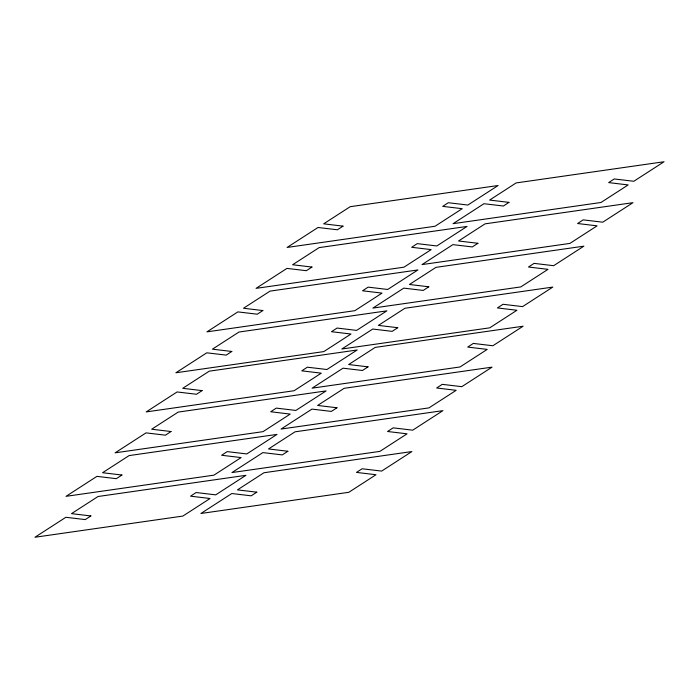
<?xml version="1.0" encoding="UTF-8"?>
<svg xmlns="http://www.w3.org/2000/svg" width="699" height="699" viewBox="0 0 699 699"><rect width="100%" height="100%" fill="white"/><g stroke="black" fill="none" stroke-linecap="round" stroke-linejoin="round"><path stroke-width="1.05" d="M343.026 226.135L337.434 229.788L318.019 227.481L287.114 247.446L435.023 226.258L462.222 208.695L442.703 206.371L448.295 202.719L467.867 205.043L498.107 185.515L350.199 206.694L323.663 223.837L343.026 226.135M311.955 267.053L306.372 270.705L286.957 268.399L256.052 288.364L403.961 267.175L431.161 249.613L411.641 247.289L417.233 243.636L436.805 245.961L467.046 226.432L319.137 247.612L292.601 264.755L311.955 267.053M262.859 310.557L257.267 314.201L237.861 311.894L206.948 331.859L354.856 310.679L382.056 293.108L362.545 290.793L368.128 287.14L387.7 289.465L417.941 269.936L270.032 291.116L243.505 308.25L262.859 310.557M231.797 351.466L226.205 355.118L206.799 352.812L175.886 372.777L323.794 351.597L350.994 334.026L331.483 331.71L337.067 328.058L356.639 330.382L386.879 310.845L238.971 332.034L212.444 349.168L231.797 351.466M202.081 390.61L196.498 394.262L177.083 391.956L146.178 411.921L294.078 390.732L321.287 373.161L301.767 370.846L307.359 367.193L326.931 369.518L357.172 349.989L209.263 371.169L182.727 388.312L202.081 390.61M508.968 202.369L503.376 206.022L483.97 203.715L453.057 223.68L600.965 202.492L628.165 184.929L608.654 182.605L614.238 178.953L633.81 181.277L664.05 161.749L516.142 182.928L489.606 200.071L508.968 202.369M171.019 431.528L165.436 435.18L146.021 432.873L115.117 452.838L263.016 431.65L290.225 414.079L270.705 411.763L276.297 408.111L295.86 410.435L326.11 390.907L178.201 412.087L151.666 429.221L171.019 431.528M121.923 475.023L116.331 478.675L96.925 476.369L66.012 496.334L213.92 475.154L241.12 457.583L221.609 455.259L227.192 451.615L246.764 453.939L277.005 434.402L129.097 455.591L102.57 472.725L121.923 475.023M477.906 243.287L472.314 246.939L452.908 244.633L421.995 264.598L569.903 243.409L597.103 225.847L577.584 223.523L583.176 219.87L602.748 222.195L632.988 202.666L485.08 223.846L458.544 240.989L477.906 243.287M428.802 286.791L423.218 290.435L403.804 288.128L372.89 308.093L520.799 286.913L548.007 269.342L528.488 267.027L534.08 263.374L553.643 265.699L583.883 246.162L435.984 267.35L409.448 284.484L428.802 286.791M90.861 515.941L85.269 519.593L65.863 517.286L34.95 537.251L182.858 516.072L210.058 498.501L190.547 496.176L196.131 492.533L215.703 494.857L245.943 475.32L98.035 496.508L71.499 513.643L90.861 515.941M397.74 327.7L392.156 331.352L372.742 329.046L341.828 349.011L489.737 327.831L516.937 310.26L497.426 307.944L503.018 304.292L522.581 306.616L552.822 287.079L404.922 308.268L378.386 325.402L397.74 327.7M368.032 366.844L362.44 370.496L343.034 368.19L312.121 388.155L460.029 366.966L487.229 349.395L467.71 347.08L473.302 343.427L492.874 345.752L523.114 326.223L375.206 347.403L348.67 364.537L368.032 366.844M336.97 407.762L331.378 411.414L311.964 409.107L281.059 429.064L428.968 407.884L456.167 390.313L436.648 387.997L442.24 384.345L461.812 386.669L492.052 367.141L344.144 388.321L317.608 405.455L336.97 407.762M287.866 451.257L282.282 454.909L262.868 452.603L231.954 472.568L379.863 451.388L407.063 433.817L387.552 431.493L393.144 427.849L412.707 430.173L442.948 410.636L295.039 431.825L268.512 448.959L287.866 451.257M256.804 492.175L251.212 495.827L231.806 493.52L200.893 513.485L348.801 492.306L376.001 474.735L356.49 472.41L362.082 468.767L381.645 471.091L411.886 451.554L263.977 472.742L237.45 489.877L256.804 492.175"/></g></svg>
